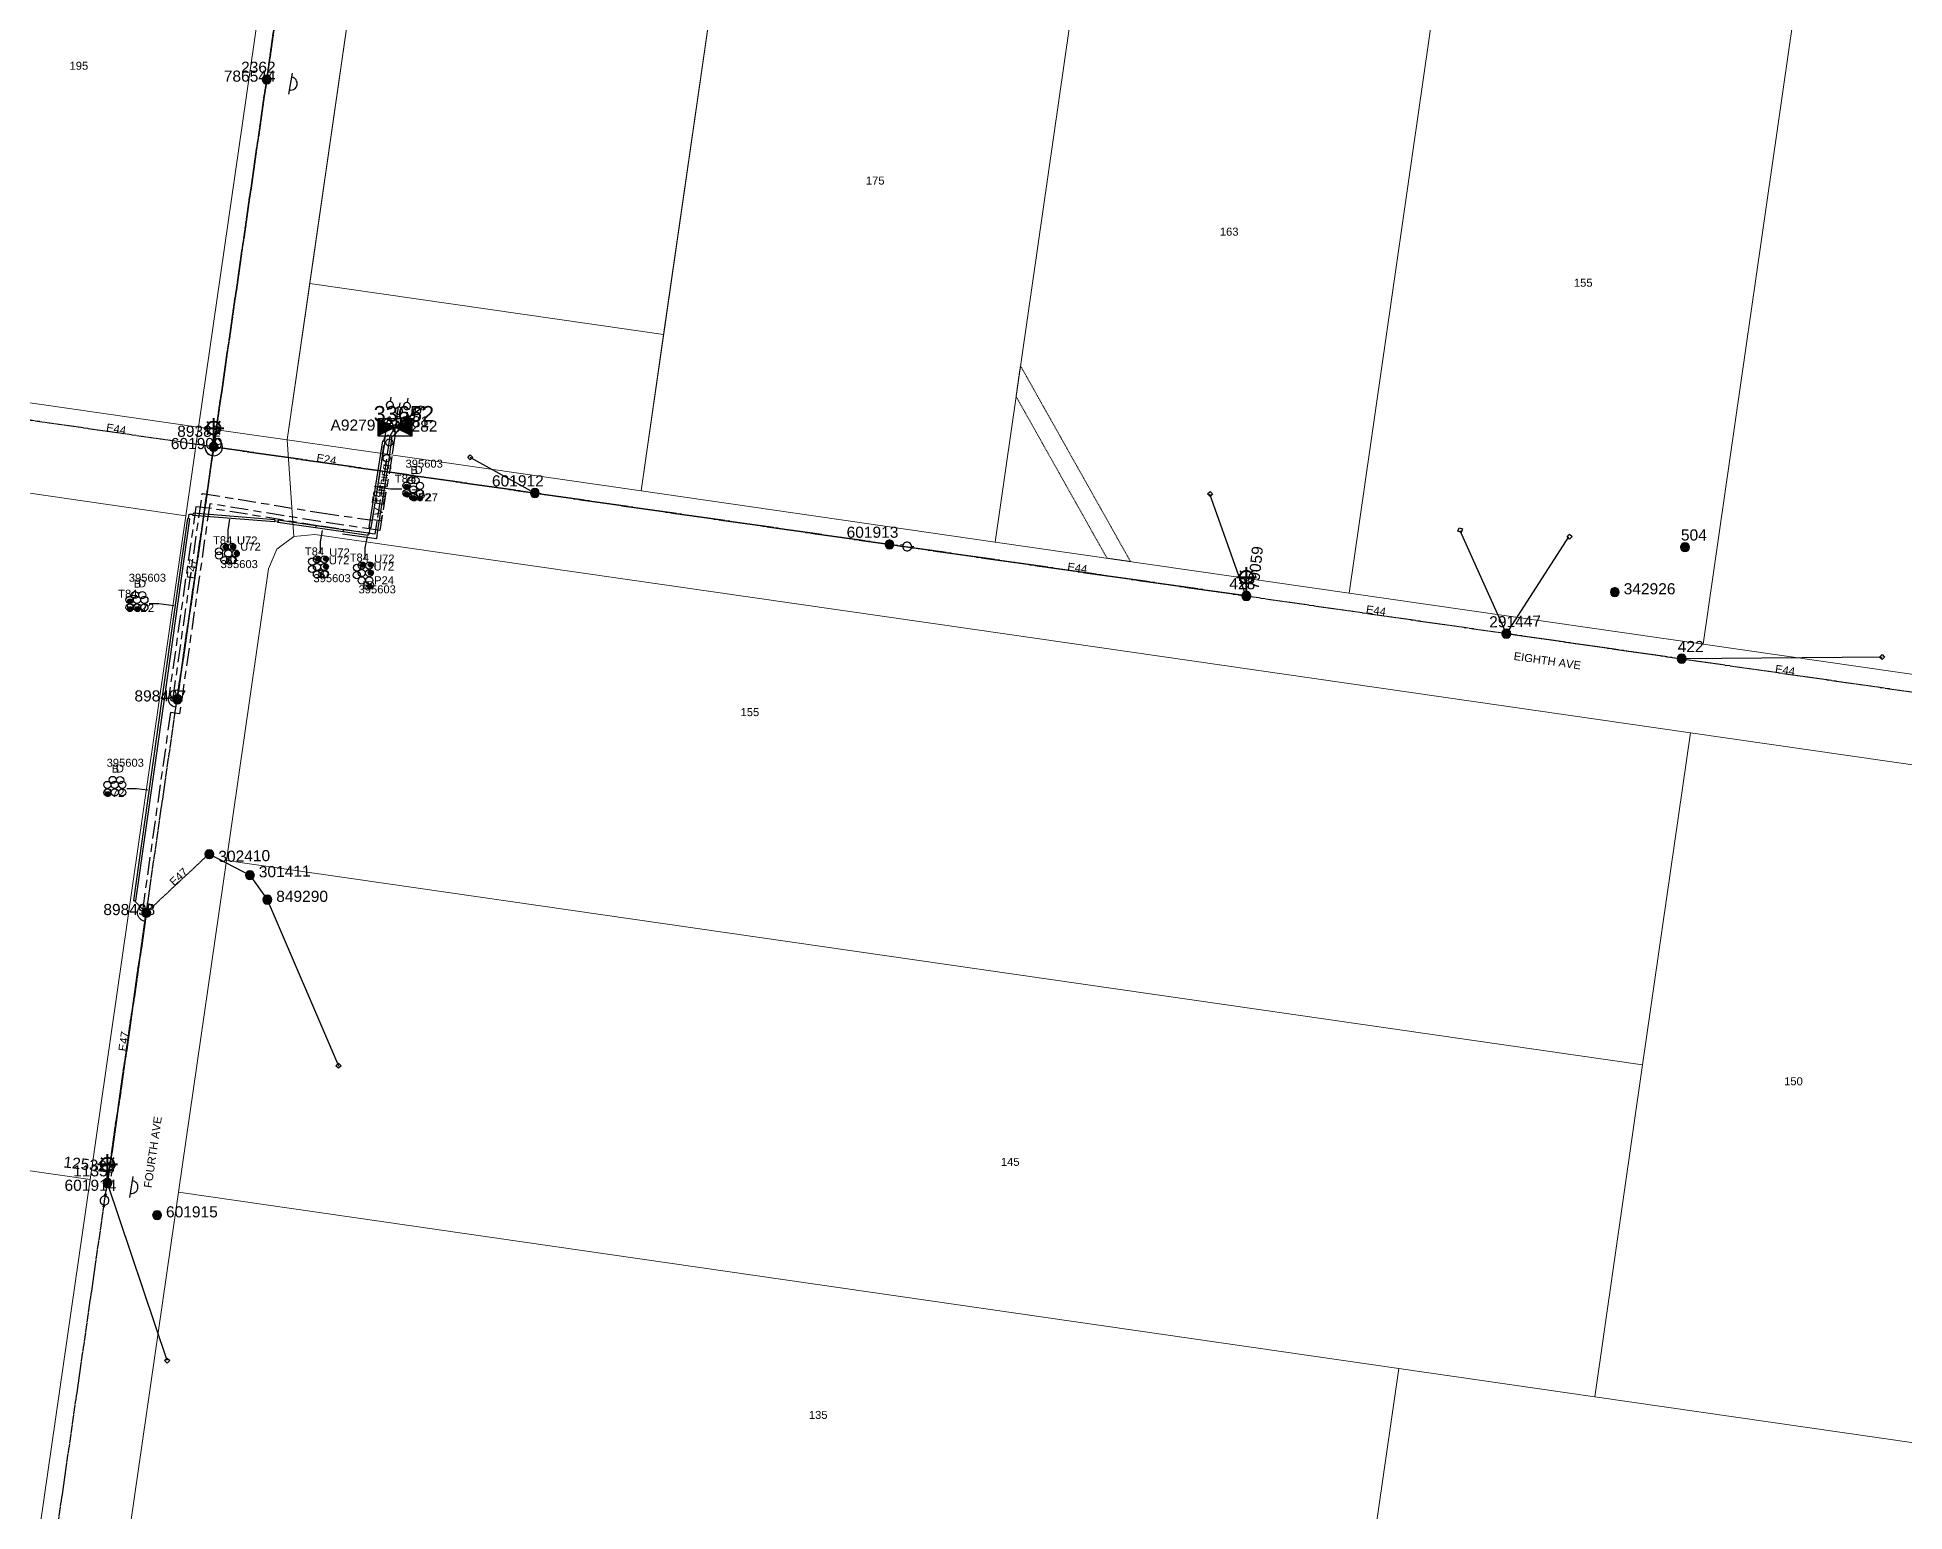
# Model space of a CAD drawing. Header units: metres. Extents: x 368 to 298975, y 411 to 6243625.
# Drawn here: x 297055.1 to 297475.1, y 6242317.9 to 6242649.4 of the extents above; entities that cross this region are included whole.
import ezdxf
from ezdxf.enums import TextEntityAlignment as Align

# ---------------------------------------------------------------- set-up
doc = ezdxf.new("R2010")
doc.units = ezdxf.units.M
for name, pattern in [('Cable Exist OH', [1, 1, 0]), ('Cable Exist UG', [8.2, 4, -1.2, 1.8, -1.2]), ('HIDDEN', [0.375, 0.25, -0.125]), ('HIDDEN2', [0.1875, 0.125, -0.0625])]:
    doc.linetypes.add(name, pattern=pattern)
doc.layers.get('0').update_dxf_attribs({"color": 6})
for name, color, linetype, lineweight in [('Cadastre Land Parcels_SP_EXT', 250, 'Continuous', 5), ('Cadastre Other Property_SP_EXT', 9, 'HIDDEN', 5), ('Cadastre Roads_SP_EXT', 250, 'Continuous', 5)]:
    doc.layers.add(name, color=color, linetype=linetype, lineweight=lineweight)
for name, color, linetype in [('Duct_SP_EXT', 7, 'Continuous'), ('Equip_HV_EXT', 7, 'Continuous'), ('Equip_LV_EXT', 7, 'Continuous'), ('Equip_SP_HV_EXT', 7, 'Continuous'), ('Equip_SP_LV_EXT', 7, 'Continuous'), ('Equip_SP_SL_EXT', 7, 'Continuous'), ('Mains_HV_EXT', 7, 'Continuous'), ('Mains_LV_EXT', 7, 'Continuous'), ('Mains_SL_EXT', 7, 'Continuous'), ('Services_SP_EXT', 7, 'Continuous'), ('Sub_SP_EXT', 7, 'Continuous'), ('SupportsOH_SP_TR_HV_LV_SL_EXT', 7, 'Continuous'), ('Trench_SP_EXT', 7, 'Continuous')]:
    doc.layers.add(name, color=color, linetype=linetype)
doc.styles.add('iecARIAL', font='arial.ttf', dxfattribs={"height": 2})
doc.styles.add('POLE_LABEL', font='arial.ttf')
doc.styles.get("Standard").update_dxf_attribs({"font": 'arial.ttf'})
doc.styles.add('SWITCH_LABEL', font='arial.ttf', dxfattribs={"height": 2.5})
doc.linetypes.add('Cable E UG', pattern='A,6,-0.5,["E",Standard,S=1.7,R=0,X=0.5,Y=-1],-2.9', length=9.4)

# ---------------------------------------------------------------- blocks, each defined once
blk = doc.blocks.new('SUB_PADMOUNT_EXT')
for points in [[(0, 0), (-3.84, 1.92), (-3.84, -1.92)], [(0, 0), (3.84, 1.92), (3.84, -1.92)]]:
    blk.add_hatch(color=256).paths.add_polyline_path(points)
for p, q in [((3.84, 1.92), (-3.84, -1.92)), ((-3.84, 1.92), (3.84, -1.92))]:
    blk.add_line(p, q)
blk.add_lwpolyline([(-3.84, -1.92), (3.84, -1.92), (3.84, 1.92), (-3.84, 1.92)], close=True)
for tag, height, flags, p in [('STREET_CODE', 0.2, 9, (1.5, 0)), ('ASSET_NUM', 3.5, 8, (2, 2)), ('CONSTRUCTED_VOLTAGE', 0.2, 9, (1.5, -0.2)), ('OPERATING_VOLTAGE', 0.2, 9, (1.5, -0.6)), ('ORIENTATION', 0.2, 9, (1.5, -0.8)), ('OWNED_BY', 0.2, 9, (1.5, -1)), ('OPERATED_BY', 0.2, 9, (1.5, -1.2)), ('SECONDARY_VOLTAGE', 0.2, 9, (1.5, -1.6)), ('STATE', 0.2, 9, (1.5, -1.8)), ('SUBSTATION_TYPE', 0.2, 9, (1.5, -2.2)), ('STREETNAME', 0.2, 9, (1.5, -3)), ('SUBURB', 0.2, 9, (1.5, -3.2)), ('Z', 0.2, 1, (1.5, -3.6)), ('NO_PHASES', 0.2, 9, (1.5, -0.4)), ('MAINTAINED_BY', 0.2, 9, (1.5, -1.4)), ('PARENT', 0.2, 9, (1.5, -2)), ('USAGE', 0.2, 9, (1.5, -2.4)), ('LEGEND', 0.2, 9, (1.5, -2.6)), ('LOCATION', 0.2, 9, (1.5, -2.8)), ('NOTES', 0.2, 9, (1.5, -3.4))]:
    blk.add_attdef(tag, text='', height=height, dxfattribs=dict(flags=flags)).set_placement(p, align=Align.MIDDLE_LEFT)
blk = doc.blocks.new('DUCT_EXT')
blk.add_circle((0, 0.8), 0.8)
at = {"flags": 1}
blk.add_attdef('Z', (0, 0), '', height=0.2, dxfattribs=at)
at = {"flags": 9}
for tag, p in [('DUCT_CODE', (0, 0)), ('XSECT_TYPE', (0, -0.2)), ('STATE', (0, -0.6)), ('FB_REFERENCE', (0, -0.4)), ('NOTES', (0, -0.8))]:
    blk.add_attdef(tag, text='', height=0.2, dxfattribs=at).set_placement(p, align=Align.MIDDLE_LEFT)
blk = doc.blocks.new('LV_OH_LINKS_OPEN_EXT')
for p, q in [((-0.17, 4.97), (-0.17, 5.46)), ((0.17, 4.97), (0.17, 5.46)), ((-0.17, 3), (-0.17, 2.5)), ((0.17, 3), (0.17, 2.5))]:
    blk.add_line(p, q)
blk.add_lwpolyline([(0, 2.99, 1), (0, 4.98, 1)], format="xyb", close=True)
at = {"flags": 9}
for tag, p in [('ACTUAL_STATUS', (0, 0)), ('CONSTRUCTED_VOLTAGE', (0, -0.2)), ('OPERATING_VOLTAGE', (0, -0.6)), ('ORIENTATION', (0, -0.8)), ('OWNED_BY', (0, -1)), ('STATE', (0, -1.2)), ('SWITCH_TYPE', (0, -1.4)), ('NO_PHASES', (0, -0.4)), ('USAGE', (0, -1.6)), ('LEGEND', (0, -1.8)), ('NOTES', (0, -2))]:
    blk.add_attdef(tag, text='', height=0.2, dxfattribs=at).set_placement(p, align=Align.MIDDLE_LEFT)
at = {"flags": 1}
blk.add_attdef('Z', (0, 0), '', height=0.2, dxfattribs=at)
blk = doc.blocks.new('SL_LANTERN_EXT')
at = {"lineweight": 40}
for p, q in [((-2.25, 4.22), (2.25, 4.22)), ((-1.46, 5.68), (-1.06, 5.28)), ((0, 1.97), (0, 6.47)), ((1.46, 5.68), (1.06, 5.28)), ((-1.46, 2.76), (-1.06, 3.16)), ((0, 0), (0, 2.72)), ((1.46, 2.76), (1.06, 3.16))]:
    blk.add_line(p, q, dxfattribs=at)
blk.add_circle((0, 4.22), 1.5, dxfattribs=at)
at = {"style": 'iecARIAL', "flags": 8}
blk.add_attdef('ASSET_NUM', (1.5, 1.5), '', height=2.5, dxfattribs=at)
for tag, p, height, flags in [('OPERATING_VOLTAGE', (0.98, -1.65), 0.2, 9), ('ORIENTATION', (0.98, -1.85), 0.2, 9), ('OWNED_BY', (0.98, -2.05), 0.2, 9), ('STATE', (0.98, -2.25), 0.2, 9), ('CONSTRUCTED_VOLTAGE', (0.98, -0.65), 0.2, 9), ('CONTROL_TYPE', (0.98, -0.85), 0.2, 9), ('LANTERN_PURPOSE', (0.98, -1.05), 0.2, 9), ('LANTERN_TYPE', (0.98, -1.25), 0.2, 9), ('NO_PHASES', (0.98, -1.45), 0.2, 9), ('USAGE', (0.98, -2.45), 0.2, 9), ('CEXIST', (0.98, -2.65), 0.2, 9), ('CNEW', (0.98, -2.85), 0.2, 9), ('CNUMBER', (0.98, -3.05), 0.2, 9), ('CREMOVE', (0.98, -3.25), 0.2, 9), ('CREPLACE', (0.98, -3.45), 0.2, 9), ('LKINGHEIGHT', (0.98, -3.65), 0.2, 9), ('LBRACKET', (0.98, -3.85), 0.2, 9), ('LBRACKETVOCAB', (0.98, -4.05), 0.2, 9), ('LCATEGORY', (0.98, -4.25), 0.2, 9), ('LNUMBER', (2.18, -3.25), 2.5, 8), ('LCHARGE1', (0.98, -4.45), 0.2, 9), ('LCHARGE1PERCENT', (0.98, -4.65), 0.2, 9), ('LCHARGE2', (0.98, -4.85), 0.2, 9), ('LCHARGE2PERCENT', (0.98, -5.05), 0.2, 9), ('LCHARGE3', (0.98, -5.25), 0.2, 9), ('LCHARGE3PERCENT', (0.98, -5.45), 0.2, 9), ('LEXIST', (0.98, -5.65), 0.2, 9), ('LLAMP', (0.98, -5.85), 0.2, 9), ('LLAMPVOCAB', (0.98, -6.05), 0.2, 9), ('LMAST', (0.98, -6.25), 0.2, 9), ('LMASTVOCAB', (0.98, -6.45), 0.2, 9), ('LNEW', (0.98, -6.65), 0.2, 9), ('LANTNUMBER', (0.98, -6.85), 0.2, 9), ('LOUTREACH', (0.98, -7.25), 0.2, 9), ('LOUTREACHVOCAB', (0.98, -7.45), 0.2, 9), ('LRATECODE', (0.98, -7.65), 0.2, 9), ('LREMOVE', (0.98, -7.85), 0.2, 9), ('LREPLACE', (0.98, -8.05), 0.2, 9), ('LTYPE', (0.98, -8.25), 0.2, 9), ('LTYPEVOCAB', (0.98, -8.45), 0.2, 9), ('STREETNAME', (0.98, -9.25), 0.2, 9), ('SUBURB', (0.98, -9.45), 0.2, 1), ('LEGEND', (0.98, -8.65), 0.2, 9), ('LOCATION', (0.98, -8.85), 0.2, 9), ('NOTES', (0.98, -9.05), 0.2, 9)]:
    blk.add_attdef(tag, p, '', height=height, dxfattribs=dict(flags=flags))
blk = doc.blocks.new('CCP_EXT')
blk.add_wipeout([(0, 0.57), (0.57, 0), (0, -0.57), (-0.57, 0)])
blk.add_lwpolyline([(-0.57, 0), (0, 0.57), (0.57, 0), (0, -0.57), (-0.57, 0)])
at = {"flags": 1}
blk.add_attdef('Z', (0, 0), '', height=0.2, dxfattribs=at)
at = {"flags": 9}
for tag, p in [('CCP_TYPE', (0, 0)), ('CONSTRUCTED_VOLTAGE', (0, -0.2)), ('OPERATING_VOLTAGE', (0, -0.6)), ('ORIENTATION', (0, -0.8)), ('OWNED_BY', (0, -1)), ('STATE', (0, -1.8)), ('NO_PHASES', (0, -0.4)), ('USAGE', (0, -1.2)), ('LEGEND', (0, -1.4)), ('LIFE_SUPPORT', (0, -1.6)), ('NOTES', (0, -2))]:
    blk.add_attdef(tag, text='', height=0.2, dxfattribs=at).set_placement(p, align=Align.MIDDLE_LEFT)
blk = doc.blocks.new('POLE_EXT')
blk.add_hatch(color=256).paths.add_polyline_path([(-1, 0, 1), (1, 0, 1)])
blk.add_lwpolyline([(-1, 0, 1), (1, 0, 1)], format="xyb", close=True)
for tag, height, flags, p in [('pNumber', 2.5, 8, (-17.84, 2.07)), ('OWNED_BY', 0.2, 9, (1.35, -0.4)), ('SPECIAL_USE', 0.2, 9, (1.35, -0.8)), ('STATE', 0.2, 9, (1.35, -1)), ('cLV', 0.2, 9, (1.35, -1.4)), ('hDepth', 0.2, 9, (1.35, -1.6)), ('hDia', 0.2, 9, (1.35, -1.8)), ('cHV', 0.2, 9, (1.35, -2)), ('cLinedev', 0.2, 9, (1.35, -3.4)), ('pExisting', 0.2, 9, (1.35, -3.8)), ('PARENT', 0.2, 9, (1.35, -0.6)), ('USAGE', 0.2, 9, (1.35, -1.2)), ('LBRACKET', 0.2, 9, (1.35, -2.2)), ('LExisting', 0.2, 9, (1.35, -2.4)), ('LANTNUMBER', 0.2, 9, (1.35, -2.6)), ('LOther', 0.2, 9, (1.35, -2.8)), ('LRemove', 0.2, 9, (1.35, -3)), ('LEGEND', 0.2, 9, (1.35, -3.2)), ('LOCATION', 0.2, 9, (1.35, -3.6)), ('PFNUMBER', 0.2, 9, (1.35, -4)), ('NEWPFNUMBER', 0.2, 9, (1.35, -4.2)), ('pFooting', 0.2, 9, (1.35, -4.4)), ('pNew', 0.2, 9, (1.35, -4.6)), ('pRelocate', 0.2, 9, (1.35, -5)), ('pRemove', 0.2, 9, (1.35, -5.2)), ('pReplace', 0.2, 9, (1.35, -5.4)), ('pStay', 0.2, 9, (1.35, -5.6)), ('pType', 0.2, 9, (1.35, -5.8)), ('cspan', 0.2, 9, (1.35, -6)), ('STREETNAME', 0.2, 9, (1.35, -6.2)), ('SUBURB', 0.2, 9, (1.35, -6.4)), ('OPERATED_BY', 0.2, 9, (1.36, -7.01)), ('NOTES', 0.2, 9, (1.35, -6.6)), ('MAINTAINED_BY', 0.2, 9, (1.36, -6.81))]:
    blk.add_attdef(tag, text='', height=height, dxfattribs=dict(flags=flags)).set_placement(p, align=Align.MIDDLE_LEFT)
at = {"style": 'POLE_LABEL'}
for tag, height, flags, p in [('STRUCTURE_PLANT_NUMBER', 0.2, 9, (1.35, 0.03)), ('ASSET_NUM', 2.5, 8, (2, 2)), ('STREET_CODE', 0.2, 9, (1.35, -0.2))]:
    blk.add_attdef(tag, text='', height=height, dxfattribs=dict(at, flags=flags)).set_placement(p, align=Align.MIDDLE_LEFT)
at = {"flags": 1}
blk.add_attdef('Z', (1.35, -7.33), '', height=0.2, dxfattribs=at)
blk = doc.blocks.new('LV_UG_DFUSE_OPEN_EXT')
for points in [[(1, 0), (0, 0)], [(6.2, 0.01), (7.2, 0.01)]]:
    blk.add_lwpolyline(points)
for centre in [(1.8, 0), (5.4, 0.01)]:
    blk.add_circle(centre, 0.8)
at = {"flags": 9}
for tag, p in [('ACTUAL_STATUS', (0, 0)), ('CONSTRUCTED_VOLTAGE', (0, -0.2)), ('OPERATING_VOLTAGE', (0, -0.6)), ('ORIENTATION', (0, -0.8)), ('STATE', (0, -1)), ('SWITCH_TYPE', (0, -1.2)), ('NO_PHASES', (0, -0.4)), ('USAGE', (0, -1.4)), ('NOTES', (0, -1.6))]:
    blk.add_attdef(tag, text='', height=0.2, dxfattribs=at).set_placement(p, align=Align.MIDDLE_LEFT)
at = {"flags": 1}
blk.add_attdef('Z', (0, 0), '', height=0.2, dxfattribs=at)
blk = doc.blocks.new('LV_UG_DFUSE_CLOSED_EXT')
for points in [[(1, 0), (0, 0)], [(5.04, 0.73), (2.16, -0.72)], [(5.05, -0.71), (2.16, 0.72)], [(6.2, 0.01), (7.2, 0.01)]]:
    blk.add_lwpolyline(points)
for centre in [(1.8, 0), (5.4, 0.01)]:
    blk.add_circle(centre, 0.8)
at = {"flags": 9}
for tag, p in [('ACTUAL_STATUS', (0, 0)), ('CONSTRUCTED_VOLTAGE', (0, -0.2)), ('OPERATING_VOLTAGE', (0, -0.6)), ('ORIENTATION', (0, -0.8)), ('STATE', (0, -1)), ('SWITCH_TYPE', (0, -1.2)), ('NO_PHASES', (0, -0.4)), ('USAGE', (0, -1.4)), ('NOTES', (0, -1.6))]:
    blk.add_attdef(tag, text='', height=0.2, dxfattribs=at).set_placement(p, align=Align.MIDDLE_LEFT)
at = {"flags": 1}
blk.add_attdef('Z', (0, 0), '', height=0.2, dxfattribs=at)
blk = doc.blocks.new('HV_USL_CLOSED_EXT')
blk.add_line((2.4, 5.5), (-2.4, 5.5))
blk.add_lwpolyline([(1.44, 5.5, 0.414214), (0, 6.94, 0.414214), (-1.44, 5.5)], format="xyb")
for tag, height, flags, p in [('STREET_CODE', 0.2, 9, (1.5, 0)), ('ASSET_NUM', 2.5, 8, (2, 2)), ('ACTUAL_STATUS', 0.2, 9, (1.5, -0.2)), ('CONSTRUCTED_VOLTAGE', 0.2, 9, (1.5, -0.4)), ('OPERATING_VOLTAGE', 0.2, 9, (1.5, -0.8)), ('ORIENTATION', 0.2, 9, (1.5, -1)), ('OWNED_BY', 0.2, 9, (1.5, -1.2)), ('OPERATED_BY', 0.2, 9, (1.5, -1.4)), ('STATE', 0.2, 9, (1.5, -1.8)), ('SWITCH_TYPE', 0.2, 9, (1.5, -2)), ('STREETNAME', 0.2, 9, (1.5, -2.8)), ('SUBURB', 0.2, 9, (1.5, -3)), ('Z', 0.2, 1, (1.5, -3.6)), ('NO_PHASES', 0.2, 9, (1.5, -0.6)), ('MAINTAINED_BY', 0.2, 9, (1.5, -1.6)), ('USAGE', 0.2, 9, (1.5, -2.2)), ('LEGEND', 0.2, 9, (1.5, -2.4)), ('LOCATION', 0.2, 9, (1.5, -2.6)), ('NOTES', 0.2, 9, (1.5, -3.2)), ('LABEL_ALIGNMENT', 0.2, 9, (1.5, -3.4))]:
    blk.add_attdef(tag, text='', height=height, dxfattribs=dict(flags=flags)).set_placement(p, align=Align.MIDDLE_LEFT)
blk = doc.blocks.new('SWG_HOLEC_SU_EXT')
blk.add_line((1.8, -2), (5.8, -2))
for points in [[(1, 0), (0, 0)], [(6.6, 0), (7.6, 0)]]:
    blk.add_lwpolyline(points)
for points in [[(1.8, -0.8, 1), (1.8, 0.8, 1)], [(5.8, -0.8, 1), (5.8, 0.8, 1)]]:
    blk.add_lwpolyline(points, format="xyb", close=True)
at = {"style": 'SWITCH_LABEL', "flags": 8}
blk.add_attdef('ASSET_NUM', text='', height=2.5, rotation=179.9544, dxfattribs=at).set_placement((-2.4, 0), align=Align.MIDDLE_LEFT)
at = {"flags": 1}
blk.add_attdef('Z', (0, 0), '', height=0.2, dxfattribs=at)
at = {"flags": 9}
for tag, p in [('ACTUAL_STATUS', (0, -0.4)), ('CONSTRUCTED_VOLTAGE', (0, -0.6)), ('OPERATING_VOLTAGE', (0, -1)), ('ORIENTATION', (0, -1.2)), ('OWNED_BY', (0, -1.4)), ('STATE', (0, -1.8)), ('SWITCH_TYPE', (0, -2)), ('STREETNAME', (0, -2.6)), ('SUBURB', (0, -2.8)), ('NO_PHASES', (0, -0.8)), ('PARENT', (0, -1.6)), ('USAGE', (0, -2.2)), ('LOCATION', (0, -2.4)), ('NOTES', (0, -3))]:
    blk.add_attdef(tag, text='', height=0.2, dxfattribs=at).set_placement(p, align=Align.MIDDLE_LEFT)
at = {"style": 'SWITCH_LABEL', "flags": 9}
blk.add_attdef('STREET_CODE', text='', height=0.2, dxfattribs=at).set_placement((0, -0.2), align=Align.MIDDLE_LEFT)
blk = doc.blocks.new('CABLE_LARGE_EXT')
h = blk.add_hatch(color=256)
edge = h.paths.add_edge_path()
edge.add_arc((0, 0.55), 0.55, 0, 360)
blk.add_circle((0, 0.55), 0.55)
at = {"flags": 1}
blk.add_attdef('Z', (0, 0), '', height=0.2, dxfattribs=at)
at = {"flags": 9}
for tag, p in [('COND_CODE', (0, 0)), ('STATE', (0, -0.4)), ('XSECT_SIZE', (0, -0.6)), ('FB_REFERENCE', (0, -0.2)), ('NOTES', (0, -0.8))]:
    blk.add_attdef(tag, text='', height=0.2, dxfattribs=at).set_placement(p, align=Align.MIDDLE_LEFT)

msp = doc.modelspace()

# ---------------------------------------------------------------- linework, layer by layer
at = {"layer": 'Cadastre Land Parcels_SP_EXT', "linetype": 'Continuous'}
for points in [[(297112.93, 6242710.99), (297033.34, 6242722.47), (297011.81, 6242573.24), (297091.4, 6242561.76), (297112.93, 6242710.99)], [(297212.45, 6242696.67), (297132.85, 6242708.12), (297116.4, 6242594.03), (297195.99, 6242582.55), (297212.45, 6242696.67)], [(297292.06, 6242685.2), (297212.45, 6242696.67), (297190.92, 6242547.39), (297270.54, 6242535.9), (297292.06, 6242685.2)], [(297371.68, 6242673.72), (297292.06, 6242685.2), (297270.54, 6242535.9), (297350.16, 6242524.41), (297371.68, 6242673.72)], [(297451.32, 6242662.25), (297371.68, 6242673.72), (297350.16, 6242524.41), (297429.8, 6242512.93), (297451.32, 6242662.25)], [(297530.96, 6242650.77), (297451.32, 6242662.25), (297429.8, 6242512.93), (297509.43, 6242501.44), (297530.96, 6242650.77)], [(297195.99, 6242582.55), (297116.4, 6242594.03), (297111.33, 6242558.87), (297190.92, 6242547.39), (297195.99, 6242582.55)], [(297088.52, 6242541.81), (297008.94, 6242553.31), (296987.38, 6242404.06), (297066.99, 6242392.59), (297088.52, 6242541.81)], [(297426.93, 6242493.01), (297265.5, 6242516.29), (297117.5, 6242537.64), (297112.8, 6242537.12), (297109.01, 6242534.29), (297107.12, 6242529.9), (297097.66, 6242464.33), (297266.99, 6242439.89), (297416.18, 6242418.36), (297426.93, 6242493.01)], [(297506.57, 6242481.51), (297426.93, 6242493.01), (297416.18, 6242418.36), (297405.42, 6242343.69), (297485.03, 6242332.19), (297506.57, 6242481.51)], [(297416.18, 6242418.36), (297266.99, 6242439.89), (297097.66, 6242464.33), (297086.86, 6242389.68), (297268.48, 6242363.46), (297361.35, 6242350.05), (297405.42, 6242343.69), (297416.18, 6242418.36)], [(297066.99, 6242392.59), (296987.38, 6242404.06), (296965.76, 6242254.81), (297045.37, 6242243.32), (297066.99, 6242392.59)], [(297361.35, 6242350.05), (297268.48, 6242363.46), (297086.86, 6242389.68), (297076.08, 6242315.05), (297350.57, 6242275.4), (297361.35, 6242350.05)], [(297644.34, 6242309.18), (297564.68, 6242320.69), (297485.03, 6242332.19), (297405.42, 6242343.69), (297361.35, 6242350.05), (297350.57, 6242275.4), (297634.48, 6242241.3), (297644.34, 6242309.18)]]:
    msp.add_lwpolyline(points, close=True, dxfattribs=at)
at = {"layer": 'Cadastre Other Property_SP_EXT', "linetype": 'HIDDEN2'}
msp.add_lwpolyline([(297275.26, 6242568.67), (297295.72, 6242532.28), (297301.02, 6242531.51), (297276.25, 6242575.57), (297275.26, 6242568.67)], close=True, dxfattribs=at)
at = {"layer": 'Cadastre Roads_SP_EXT', "linetype": 'Continuous'}
msp.add_lwpolyline([(296567.56, 6242637.47), (296494.55, 6242648.03), (296493.68, 6242641.88), (296491.72, 6242628.15), (296611.05, 6242610.87), (296690.64, 6242599.35), (296770.21, 6242587.83), (296849.76, 6242576.32), (296929.34, 6242564.81), (297008.94, 6242553.31), (297088.52, 6242541.81), (297089.95, 6242551.72), (297091.4, 6242561.76), (297011.81, 6242573.24), (296932.22, 6242584.74), (296852.64, 6242596.24), (296773.04, 6242607.74), (296640.45, 6242626.92), (296567.56, 6242637.47)], close=True, dxfattribs=at)
at = {"layer": 'Duct_SP_EXT'}
for p, q in [((297132.78, 6242558.64), (297129.7, 6242539.16)), ((297133.25, 6242558.56), (297130.17, 6242539.09)), ((297132.78, 6242558.64), (297133.01, 6242558.6)), ((297133.25, 6242558.56), (297133.01, 6242558.6)), ((297088.88, 6242541.22), (297083.15, 6242500.64)), ((297089.35, 6242541.16), (297083.63, 6242500.57)), ((297088.88, 6242541.22), (297089.12, 6242541.19)), ((297089.35, 6242541.16), (297089.12, 6242541.19)), ((297090.13, 6242541.91), (297090.15, 6242542.15)), ((297108.5, 6242540.42), (297090.13, 6242541.91)), ((297090.17, 6242542.38), (297090.15, 6242542.15)), ((297108.53, 6242540.9), (297090.17, 6242542.38)), ((297108.5, 6242540.42), (297108.52, 6242540.66)), ((297108.53, 6242540.9), (297108.52, 6242540.66)), ((297109.23, 6242540.32), (297109.27, 6242540.56)), ((297117.71, 6242539.09), (297109.23, 6242540.32)), ((297109.3, 6242540.8), (297109.27, 6242540.56)), ((297117.77, 6242539.57), (297109.3, 6242540.8)), ((297117.71, 6242539.09), (297117.74, 6242539.33)), ((297123.88, 6242538.2), (297117.71, 6242539.09)), ((297117.77, 6242539.57), (297117.74, 6242539.33)), ((297123.95, 6242538.67), (297117.77, 6242539.57)), ((297123.88, 6242538.2), (297123.92, 6242538.44)), ((297123.88, 6242538.2), (297123.92, 6242538.44)), ((297129.52, 6242537.41), (297123.88, 6242538.2)), ((297123.95, 6242538.67), (297123.92, 6242538.44)), ((297123.95, 6242538.67), (297123.92, 6242538.44)), ((297129.59, 6242537.89), (297123.95, 6242538.67)), ((297129.52, 6242537.41), (297129.55, 6242537.65)), ((297129.59, 6242537.89), (297129.55, 6242537.65)), ((297129.7, 6242539.16), (297129.94, 6242539.12)), ((297130.17, 6242539.09), (297129.94, 6242539.12)), ((297083.15, 6242500.64), (297076.76, 6242455.28)), ((297083.63, 6242500.57), (297077.23, 6242455.21)), ((297083.15, 6242500.64), (297083.39, 6242500.61)), ((297083.15, 6242500.64), (297083.39, 6242500.61)), ((297083.63, 6242500.57), (297083.39, 6242500.61)), ((297083.63, 6242500.57), (297083.39, 6242500.61)), ((297076.76, 6242455.28), (297076.99, 6242455.24)), ((297077.23, 6242455.21), (297076.99, 6242455.24))]:
    msp.add_line(p, q, dxfattribs=at)
for points in [[(297137.12, 6242547.79), (297134.59, 6242547.79), (297131.96, 6242548.16)], [(297098.04, 6242535.83), (297098.04, 6242538.6), (297098.43, 6242541.02)], [(297118.82, 6242533.51), (297118.82, 6242535.99), (297119.29, 6242538.53)], [(297128.89, 6242532.13), (297128.89, 6242534.61), (297129.35, 6242537.15)], [(297080.24, 6242522.1), (297082.42, 6242522.1), (297085.8, 6242521.64)], [(297075.25, 6242480.5), (297077.44, 6242480.5), (297080.01, 6242480.15)]]:
    msp.add_lwpolyline(points, dxfattribs=at)
at = {"layer": 'Mains_HV_EXT', "linetype": 'Cable Exist OH'}
for points in [[(297142.33, 6242876.19), (297129.33, 6242796.99), (297106.71, 6242639.93)], [(297106.71, 6242639.93), (297094.79, 6242557.32)], [(297094.79, 6242557.32), (296852.07, 6242592.37)], [(297094.79, 6242557.32), (297086.57, 6242500.36)], [(297079.69, 6242452.73), (297070.89, 6242391.76)]]:
    msp.add_lwpolyline(points, dxfattribs=at)
at = {"layer": 'Mains_HV_EXT', "linetype": 'Cable Exist UG'}
for points in [[(297135.56, 6242561.7), (297135.56, 6242559.7), (297134.87, 6242555.18), (297132.6, 6242541.38), (297132.6, 6242541.38), (297132.18, 6242538.53), (297118.71, 6242540.5), (297093.92, 6242544.53), (297087.13, 6242497.3), (297085.07, 6242497.54), (297079.15, 6242455.86), (297078.86, 6242453.4), (297079.66, 6242452.53)], [(297086.63, 6242500.62), (297085.66, 6242500.8), (297085.66, 6242500.8), (297092.23, 6242546.83), (297119.01, 6242542.48), (297119.01, 6242542.48), (297130.49, 6242540.8), (297132.51, 6242553.66), (297133.56, 6242560.96), (297135.56, 6242561.7)]]:
    msp.add_lwpolyline(points, dxfattribs=at)
at = {"layer": 'Mains_HV_EXT', "linetype": 'Continuous'}
for points in [[(297092.81, 6242557.59, 0.415825), (297094.46, 6242555.35)], [(297086.89, 6242502.57, 0.095721), (297085.89, 6242502.42)], [(297079.38, 6242450.57, -0.763944), (297078.94, 6242454.44)]]:
    msp.add_lwpolyline(points, format="xyb", dxfattribs=at)
at = {"layer": 'Mains_HV_EXT', "linetype": 'Cable E UG'}
for points in [[(297134.82, 6242559.78), (297134.21, 6242554.47), (297134.21, 6242554.47), (297132.05, 6242541.39), (297131.64, 6242538.55), (297131.38, 6242536.6), (297131.38, 6242536.6), (297130.87, 6242536.67)], [(297130.87, 6242536.67), (297123.79, 6242537.69)]]:
    msp.add_lwpolyline(points, dxfattribs=at)
at = {"layer": 'Mains_LV_EXT', "linetype": 'Cable Exist OH'}
for points in [[(297094.79, 6242557.32), (297106.71, 6242639.93), (297118.53, 6242721.93)], [(297094.79, 6242557.32), (297044.09, 6242564.64)], [(297086.58, 6242500.68), (297094.79, 6242557.32)], [(297167.03, 6242546.92), (297246.8, 6242535.37)], [(297246.8, 6242535.37), (297327.07, 6242523.79)], [(297326.98, 6242523.81), (297327.07, 6242523.79), (297385.43, 6242515.38)], [(297385.43, 6242515.38), (297425, 6242509.67)], [(297079.63, 6242452.59), (297086.58, 6242500.68)], [(297079.63, 6242452.59), (297093.72, 6242465.8)], [(297070.85, 6242391.77), (297079.66, 6242452.86)], [(297058.48, 6242306.02), (297070.85, 6242391.77)]]:
    msp.add_lwpolyline(points, dxfattribs=at)
at = {"layer": 'Mains_LV_EXT', "linetype": 'Cable Exist UG'}
msp.add_lwpolyline([(297135.56, 6242561.7), (297134.39, 6242559.7), (297134.39, 6242559.7), (297133.5, 6242553.51), (297131.48, 6242540.64), (297131.01, 6242537.69), (297131.01, 6242537.69), (297118.55, 6242539.51), (297093.76, 6242543.54), (297090.8, 6242543.86), (297090.8, 6242543.86), (297084.69, 6242501.07), (297086.61, 6242500.66)], dxfattribs=at)
at = {"layer": 'Mains_LV_EXT', "linetype": 'Continuous'}
for points in [[(297092.81, 6242557.61, 2.415976), (297095.07, 6242559.3)], [(297086.3, 6242498.75, -0.456028), (297084.65, 6242501.08)], [(297081.03, 6242453.9, 0.248383), (297079.91, 6242454.48)]]:
    msp.add_lwpolyline(points, format="xyb", dxfattribs=at)
at = {"layer": 'Trench_SP_EXT', "linetype": 'Cable Exist UG'}
for points in [[(297135.28, 6242559.79), (297137.37, 6242562.32)], [(297134.1, 6242559.94), (297133.49, 6242559.74), (297133.11, 6242559.27), (297133.01, 6242558.6)], [(297089.12, 6242541.19), (297089.25, 6242542.21), (297089.91, 6242542.17)], [(297108.65, 6242540.69), (297109.23, 6242540.6)], [(297129.88, 6242538.98), (297129.65, 6242537.64)], [(297086.61, 6242500.56), (297083.41, 6242500.72)], [(297079.62, 6242452.52), (297076.99, 6242455.24)]]:
    msp.add_lwpolyline(points, dxfattribs=at)

# ---------------------------------------------------------------- block references
at = {"layer": 'Duct_SP_EXT'}
for name, p in [('DUCT_EXT', (297138.16, 6242547.8)), ('CABLE_LARGE_EXT', (297138.14, 6242547.82)), ('DUCT_EXT', (297139.23, 6242548.99)), ('DUCT_EXT', (297139.66, 6242546.94)), ('DUCT_EXT', (297140.17, 6242549.01)), ('DUCT_EXT', (297141.19, 6242547.75)), ('DUCT_EXT', (297138.16, 6242546.1)), ('CABLE_LARGE_EXT', (297138.16, 6242546.14)), ('DUCT_EXT', (297139.67, 6242545.26)), ('CABLE_LARGE_EXT', (297139.67, 6242545.26)), ('DUCT_EXT', (297141.19, 6242546.07)), ('CABLE_LARGE_EXT', (297141.19, 6242545.2)), ('DUCT_EXT', (297116.94, 6242530.71)), ('DUCT_EXT', (297118, 6242531.2)), ('CABLE_LARGE_EXT', (297118.34, 6242531.6)), ('DUCT_EXT', (297119.7, 6242531.19)), ('CABLE_LARGE_EXT', (297120.05, 6242531.6)), ('DUCT_EXT', (297128.07, 6242529.82)), ('CABLE_LARGE_EXT', (297128.4, 6242530.22)), ('DUCT_EXT', (297129.77, 6242529.82)), ('CABLE_LARGE_EXT', (297130.12, 6242530.22)), ('DUCT_EXT', (297116.9, 6242529.04)), ('DUCT_EXT', (297118, 6242529.5)), ('DUCT_EXT', (297118.01, 6242527.83)), ('DUCT_EXT', (297119.7, 6242529.5)), ('DUCT_EXT', (297119.71, 6242527.84)), ('CABLE_LARGE_EXT', (297120.05, 6242529.86)), ('DUCT_EXT', (297126.97, 6242527.67)), ('DUCT_EXT', (297127.01, 6242529.34)), ('DUCT_EXT', (297128.06, 6242528.13)), ('DUCT_EXT', (297128.08, 6242526.45)), ('DUCT_EXT', (297129.77, 6242528.13)), ('DUCT_EXT', (297129.78, 6242526.46)), ('CABLE_LARGE_EXT', (297130.12, 6242528.48)), ('CABLE_LARGE_EXT', (297129.93, 6242525.37))]:
    msp.add_blockref(name, p, dxfattribs=at)
for name, p, rotation in [('DUCT_EXT', (297098.03, 6242534.86), 90.25184122519443), ('CABLE_LARGE_EXT', (297098.03, 6242534.84), 90.25184122519443), ('DUCT_EXT', (297099.72, 6242534.87), 90.25184122519443), ('CABLE_LARGE_EXT', (297099.72, 6242534.87), 90.25184122519443), ('DUCT_EXT', (297096.78, 6242533.83), 90.25184122519443), ('DUCT_EXT', (297096.8, 6242532.89), 90.25184122519443), ('DUCT_EXT', (297098, 6242531.83), 90.25184122519443), ('DUCT_EXT', (297098.85, 6242533.34), 90.25184122519443), ('DUCT_EXT', (297099.7, 6242531.83), 90.25184122519443), ('DUCT_EXT', (297100.54, 6242533.35), 90.25184122519443), ('CABLE_LARGE_EXT', (297100.54, 6242533.35), 90.25184122519443), ('DUCT_EXT', (297075.04, 6242522.89), 270.1499971625844), ('CABLE_LARGE_EXT', (297075.4, 6242522.57), 270.1499971625844), ('DUCT_EXT', (297076.26, 6242524.01), 270.1499971625844), ('DUCT_EXT', (297076.72, 6242522.91), 270.1499971625844), ('DUCT_EXT', (297077.92, 6242523.97), 270.1499971625844), ('DUCT_EXT', (297078.41, 6242522.91), 270.1499971625844), ('DUCT_EXT', (297075.06, 6242521.2), 270.1499971625844), ('CABLE_LARGE_EXT', (297075.4, 6242520.85), 270.1499971625844), ('DUCT_EXT', (297076.72, 6242521.2), 270.1499971625844), ('CABLE_LARGE_EXT', (297077.08, 6242520.86), 270.1499971625844), ('DUCT_EXT', (297078.41, 6242521.21), 270.1499971625844), ('DUCT_EXT', (297070.06, 6242481.29), 270.1499971625844), ('DUCT_EXT', (297071.27, 6242482.41), 270.1499971625844), ('DUCT_EXT', (297071.73, 6242481.31), 270.1499971625844), ('DUCT_EXT', (297072.94, 6242482.37), 270.1499971625844), ('DUCT_EXT', (297073.43, 6242481.31), 270.1499971625844), ('DUCT_EXT', (297070.07, 6242479.59), 270.1499971625844), ('CABLE_LARGE_EXT', (297070.42, 6242479.25), 270.1499971625844), ('DUCT_EXT', (297071.74, 6242479.6), 270.1499971625844), ('DUCT_EXT', (297073.42, 6242479.61), 270.1499971625844)]:
    msp.add_blockref(name, p, dxfattribs=dict(at, rotation=rotation))
at = {"layer": 'Equip_HV_EXT'}
ref = msp.add_blockref('SWG_HOLEC_SU_EXT', (297133.56, 6242560.96), dxfattribs=dict(at, rotation=81.57996754836812))
ref.add_attrib('ASSET_NUM', 'A9279', dxfattribs={"layer": '0', "height": 2.5, "style": 'SWITCH_LABEL'}).set_placement((297131.16, 6242562.21), align=Align.MIDDLE_RIGHT)
at = {"layer": 'Equip_LV_EXT', "rotation": 259.7836767989612}
msp.add_blockref('LV_UG_DFUSE_OPEN_EXT', (297134.62, 6242560.09), dxfattribs=at)
at = {"layer": 'Equip_SP_HV_EXT'}
ref = msp.add_blockref('HV_USL_CLOSED_EXT', (297106.71, 6242639.93), dxfattribs=dict(at, rotation=260.2678039981739))
ref.add_attrib('ASSET_NUM', '2362', dxfattribs={"layer": '0', "height": 2.5}).set_placement((297108.71, 6242640.68), align=Align.BOTTOM_RIGHT)
ref = msp.add_blockref('HV_USL_CLOSED_EXT', (297070.89, 6242391.76), dxfattribs=dict(at, rotation=260.6280589665855))
ref.add_attrib('ASSET_NUM', '11357', dxfattribs={"layer": '0', "height": 2.5}).set_placement((297072.89, 6242392.51), align=Align.BOTTOM_RIGHT)
at = {"layer": 'Equip_SP_LV_EXT'}
for p, rotation in [((297246.8, 6242535.37), 263.4825843674324), ((297070.89, 6242391.76), 170.7106833879322)]:
    msp.add_blockref('LV_OH_LINKS_OPEN_EXT', p, dxfattribs=dict(at, rotation=rotation))
at = {"layer": 'Equip_SP_SL_EXT'}
ref = msp.add_blockref('SL_LANTERN_EXT', (297094.79, 6242557.32), dxfattribs=at)
ref.add_attrib('ASSET_NUM', '89382', dxfattribs={"layer": '0', "height": 2.5, "style": 'iecARIAL'}).set_placement((297096.29, 6242558.82), align=Align.BOTTOM_RIGHT)
ref = msp.add_blockref('SL_LANTERN_EXT', (297327.07, 6242523.79), dxfattribs=at)
ref.add_attrib('ASSET_NUM', '79059', dxfattribs={"layer": '0', "height": 2.5, "rotation": 83.9072, "style": 'iecARIAL'}).set_placement((297328.57, 6242525.3), align=Align.MIDDLE_LEFT)
ref = msp.add_blockref('SL_LANTERN_EXT', (297070.89, 6242391.76), dxfattribs=at)
ref.add_attrib('ASSET_NUM', '125323', dxfattribs={"layer": '0', "height": 2.5, "rotation": 353.6603, "style": 'iecARIAL'}).set_placement((297072.39, 6242393.26), align=Align.BOTTOM_RIGHT)
at = {"layer": 'Sub_SP_EXT'}
ref = msp.add_blockref('SUB_PADMOUNT_EXT', (297135.56, 6242561.7), dxfattribs=at)
ref.add_attrib('ASSET_NUM', '33652', dxfattribs={"layer": '0', "height": 3.5}).set_placement((297137.56, 6242561.95), align=Align.BOTTOM_CENTER)
at = {"layer": 'SupportsOH_SP_TR_HV_LV_SL_EXT'}
ref = msp.add_blockref('POLE_EXT', (297106.71, 6242639.93), dxfattribs=at)
ref.add_attrib('ASSET_NUM', '786544', dxfattribs={"layer": '0', "height": 2.5, "style": 'POLE_LABEL'}).set_placement((297108.71, 6242640.68), align=Align.MIDDLE_RIGHT)
ref = msp.add_blockref('POLE_EXT', (297094.79, 6242557.32), dxfattribs=at)
ref.add_attrib('ASSET_NUM', '601909', dxfattribs={"layer": '0', "height": 2.5, "rotation": 0.042, "style": 'POLE_LABEL'}).set_placement((297096.79, 6242558.07), align=Align.MIDDLE_RIGHT)
ref = msp.add_blockref('POLE_EXT', (297167.03, 6242546.92), dxfattribs=at)
ref.add_attrib('ASSET_NUM', '601912', dxfattribs={"layer": '0', "height": 2.5, "style": 'POLE_LABEL'}).set_placement((297169.03, 6242547.67), align=Align.BOTTOM_RIGHT)
ref = msp.add_blockref('POLE_EXT', (297246.8, 6242535.37), dxfattribs=at)
ref.add_attrib('ASSET_NUM', '601913', dxfattribs={"layer": '0', "height": 2.5, "rotation": 0.0038, "style": 'POLE_LABEL'}).set_placement((297248.8, 6242536.12), align=Align.BOTTOM_RIGHT)
ref = msp.add_blockref('POLE_EXT', (297425.72, 6242534.75), dxfattribs=at)
ref.add_attrib('ASSET_NUM', '504', dxfattribs={"layer": '0', "height": 2.5, "style": 'POLE_LABEL'}).set_placement((297427.72, 6242535.5), align=Align.BOTTOM_CENTER)
ref = msp.add_blockref('POLE_EXT', (297327.07, 6242523.79), dxfattribs=at)
ref.add_attrib('ASSET_NUM', '423', dxfattribs={"layer": '0', "height": 2.5, "style": 'POLE_LABEL'}).set_placement((297329.07, 6242524.54), align=Align.BOTTOM_RIGHT)
ref = msp.add_blockref('POLE_EXT', (297409.94, 6242524.65), dxfattribs=at)
ref.add_attrib('ASSET_NUM', '342926', dxfattribs={"layer": '0', "height": 2.5, "style": 'POLE_LABEL'}).set_placement((297411.94, 6242525.4), align=Align.MIDDLE_LEFT)
ref = msp.add_blockref('POLE_EXT', (297385.55, 6242515.3), dxfattribs=at)
ref.add_attrib('ASSET_NUM', '291447', dxfattribs={"layer": '0', "height": 2.5, "rotation": 1, "style": 'POLE_LABEL'}).set_placement((297387.55, 6242516.05), align=Align.BOTTOM_CENTER)
ref = msp.add_blockref('POLE_EXT', (297425, 6242509.67), dxfattribs=at)
ref.add_attrib('ASSET_NUM', '422', dxfattribs={"layer": '0', "height": 2.5, "style": 'POLE_LABEL'}).set_placement((297427.01, 6242510.42), align=Align.BOTTOM_CENTER)
ref = msp.add_blockref('POLE_EXT', (297086.61, 6242500.56), dxfattribs=at)
ref.add_attrib('ASSET_NUM', '898497', dxfattribs={"layer": '0', "height": 2.5, "style": 'POLE_LABEL'}).set_placement((297088.61, 6242501.31), align=Align.MIDDLE_RIGHT)
ref = msp.add_blockref('POLE_EXT', (297093.81, 6242465.71), dxfattribs=at)
ref.add_attrib('ASSET_NUM', '302410', dxfattribs={"layer": '0', "height": 2.5, "rotation": 1, "style": 'POLE_LABEL'}).set_placement((297095.81, 6242466.46), align=Align.TOP_LEFT)
ref = msp.add_blockref('POLE_EXT', (297102.93, 6242460.99), dxfattribs=at)
ref.add_attrib('ASSET_NUM', '301411', dxfattribs={"layer": '0', "height": 2.5, "rotation": 1, "style": 'POLE_LABEL'}).set_placement((297104.93, 6242461.74), align=Align.MIDDLE_LEFT)
ref = msp.add_blockref('POLE_EXT', (297106.85, 6242455.49), dxfattribs=at)
ref.add_attrib('ASSET_NUM', '849290', dxfattribs={"layer": '0', "height": 2.5, "style": 'POLE_LABEL'}).set_placement((297108.85, 6242456.24), align=Align.MIDDLE_LEFT)
ref = msp.add_blockref('POLE_EXT', (297079.62, 6242452.52), dxfattribs=at)
ref.add_attrib('ASSET_NUM', '898498', dxfattribs={"layer": '0', "height": 2.5, "style": 'POLE_LABEL'}).set_placement((297081.62, 6242453.27), align=Align.MIDDLE_RIGHT)
ref = msp.add_blockref('POLE_EXT', (297070.89, 6242391.76), dxfattribs=at)
ref.add_attrib('ASSET_NUM', '601914', dxfattribs={"layer": '0', "height": 2.5, "rotation": 359.9771, "style": 'POLE_LABEL'}).set_placement((297072.89, 6242392.51), align=Align.TOP_RIGHT)
ref = msp.add_blockref('POLE_EXT', (297082.06, 6242384.54), dxfattribs=at)
ref.add_attrib('ASSET_NUM', '601915', dxfattribs={"layer": '0', "height": 2.5, "style": 'POLE_LABEL'}).set_placement((297084.06, 6242385.29), align=Align.MIDDLE_LEFT)

# ---------------------------------------------------------------- texts
at = {"layer": 'Cadastre Land Parcels_SP_EXT'}
for s, p in [('195', (297062.37, 6242642.12)), ('175', (297241.49, 6242616.29)), ('163', (297321.11, 6242604.81)), ('155', (297400.74, 6242593.33)), ('155', (297213.3, 6242496.76)), ('150', (297448.03, 6242413.75)), ('145', (297271.85, 6242395.63)), ('135', (297228.67, 6242338.72))]:
    msp.add_text(s, height=1.8, dxfattribs=at).set_placement(p)
at = {"layer": 'Cadastre Roads_SP_EXT'}
for s, rotation, p in [('EIGHTH AVE', 351.792, (297387.11, 6242509.42)), ('FOURTH AVE', 81.7768, (297080.82, 6242390.57))]:
    msp.add_text(s, height=1.8, rotation=rotation, dxfattribs=at).set_placement(p)
at = {"layer": 'Duct_SP_EXT'}
for s, p in [('395603', (297137.94, 6242552.64)), ('B', (297139.05, 6242551.22)), ('D', (297139.99, 6242551.24)), ('T84', (297135.54, 6242549.27)), ('U72', (297137.46, 6242545.94)), ('U72', (297138.97, 6242545.06)), ('P27', (297140.76, 6242545.07)), ('T84', (297094.63, 6242535.43)), ('U72', (297100.02, 6242535.37)), ('U72', (297100.76, 6242533.97)), ('395603', (297096.33, 6242530.05)), ('B', (297097.37, 6242530.96)), ('D', (297098.31, 6242530.98)), ('T84', (297115.3, 6242532.89)), ('U72', (297120.69, 6242530.89)), ('U72', (297120.78, 6242532.67)), ('T84', (297125.37, 6242531.52)), ('U72', (297130.76, 6242529.51)), ('U72', (297130.85, 6242531.29)), ('395603', (297075.68, 6242526.98)), ('B', (297076.83, 6242525.67)), ('D', (297077.77, 6242525.69)), ('395603', (297117.22, 6242526.88)), ('B', (297118.13, 6242527.79)), ('D', (297119.07, 6242527.81)), ('B', (297128.27, 6242525.29)), ('D', (297129.21, 6242525.31)), ('P24', (297130.87, 6242526.41)), ('T84', (297073.31, 6242523.4)), ('395603', (297127.37, 6242524.37)), ('U72', (297075.07, 6242520.19)), ('U72', (297076.77, 6242520.19)), ('395603', (297070.7, 6242485.38)), ('B', (297071.84, 6242484.07)), ('D', (297072.78, 6242484.08)), ('U72', (297070.08, 6242478.59))]:
    msp.add_text(s, height=1.8, dxfattribs=at).set_placement(p)
at = {"layer": 'Mains_HV_EXT'}
msp.add_text('LV Earthing', height=1.8, rotation=81.7392, dxfattribs=at).set_placement((297132.45, 6242540.36))
at = {"layer": 'Mains_LV_EXT'}
for s, rotation, p in [('E44', 350.6606, (297070.5, 6242560.83)), ('E24', 350.6583, (297117.8, 6242554.01)), ('T84', 81.0801, (297132.06, 6242544.36)), ('E47', 81.753, (297090.47, 6242527.52)), ('E44', 351.8005, (297286.71, 6242529.52)), ('E44', 351.792, (297353.89, 6242519.93)), ('E44', 351.7942, (297445.91, 6242506.53)), ('E47', 43.1702, (297085.88, 6242458.44)), ('E47', 81.7888, (297075.11, 6242421.3))]:
    msp.add_text(s, height=1.8, rotation=rotation, dxfattribs=at).set_placement(p)

# ---------------------------------------------------------------- next in the draw order: block references
at = {"layer": 'Services_SP_EXT'}
for p, rotation in [((297141.56, 6242566.06), 36.00000004871014), ((297152.5, 6242554.95), 90.0000000000002), ((297375.13, 6242538.61), 294.2744411364064)]:
    msp.add_blockref('CCP_EXT', p, dxfattribs=dict(at, rotation=rotation))
for p in [(297318.89, 6242546.73), (297399.76, 6242537.13), (297470.07, 6242510.05), (297122.86, 6242418.15), (297084.32, 6242351.83)]:
    msp.add_blockref('CCP_EXT', p, dxfattribs=at)

# ---------------------------------------------------------------- next in the draw order: linework, layer by layer
at = {"layer": 'Cadastre Roads_SP_EXT', "linetype": 'Continuous'}
for points in [[(297143.01, 6242778.61), (297154.36, 6242857.36), (297145.33, 6242856.77), (297132.6, 6242855.93), (297133.11, 6242851.25), (297123.7, 6242785.85), (297122.6, 6242778.17), (297112.93, 6242710.99), (297091.4, 6242561.76), (297099.7, 6242560.56), (297111.33, 6242558.87), (297132.85, 6242708.12), (297143.01, 6242778.61)], [(297190.92, 6242547.39), (297111.33, 6242558.87), (297112.06, 6242548), (297112.8, 6242537.12), (297117.5, 6242537.64), (297265.5, 6242516.29), (297426.93, 6242493.01), (297506.57, 6242481.51), (297586.22, 6242470.02), (297665.88, 6242458.52), (297667.33, 6242468.56), (297668.77, 6242478.49), (297589.08, 6242489.96), (297509.43, 6242501.44), (297429.8, 6242512.93), (297350.16, 6242524.41), (297270.54, 6242535.9), (297190.92, 6242547.39)]]:
    msp.add_lwpolyline(points, close=True, dxfattribs=at)
at = {"layer": 'Mains_LV_EXT', "linetype": 'Cable Exist OH'}
for points in [[(297094.79, 6242557.32), (297167.03, 6242546.92)], [(297425, 6242509.67), (297515.63, 6242496.61)]]:
    msp.add_lwpolyline(points, dxfattribs=at)
at = {"layer": 'Mains_SL_EXT', "linetype": 'Cable Exist OH'}
for points in [[(297327.07, 6242523.79), (297246.8, 6242535.37), (297167, 6242546.92), (297094.79, 6242557.32)], [(297327.07, 6242523.79), (297425, 6242509.67), (297515.67, 6242496.59)]]:
    msp.add_lwpolyline(points, dxfattribs=at)
at = {"layer": 'Services_SP_EXT'}
for points in [[(297135.56, 6242561.7), (297141.56, 6242566.06)], [(297167.03, 6242546.92), (297152.5, 6242554.95)], [(297326.97, 6242523.87), (297318.87, 6242546.68)], [(297385.55, 6242515.3), (297375.13, 6242538.46)], [(297385.55, 6242515.3), (297399.63, 6242537.05)], [(297470.07, 6242510.05), (297425, 6242509.67)], [(297094, 6242465.61), (297102.93, 6242460.99), (297106.85, 6242455.49), (297122.86, 6242418.15)], [(297084.32, 6242351.83), (297070.89, 6242391.76)]]:
    msp.add_lwpolyline(points, dxfattribs=at)

# ---------------------------------------------------------------- next in the draw order: block references
at = {"layer": 'Equip_HV_EXT'}
ref = msp.add_blockref('SWG_HOLEC_SU_EXT', (297135.56, 6242559.7), dxfattribs=dict(at, rotation=81.31525601171789))
ref.add_attrib('ASSET_NUM', 'A9281', dxfattribs={"layer": '0', "height": 2.5, "style": 'SWITCH_LABEL'}).set_placement((297133.16, 6242560.95), align=Align.BOTTOM_LEFT)
ref = msp.add_blockref('SWG_HOLEC_SU_EXT', (297137.41, 6242560.73), dxfattribs=dict(at, rotation=81.59662891543783))
ref.add_attrib('ASSET_NUM', 'A9282', dxfattribs={"layer": '0', "height": 2.5, "style": 'SWITCH_LABEL'}).set_placement((297135.01, 6242561.98), align=Align.MIDDLE_LEFT)
at = {"layer": 'Equip_LV_EXT', "rotation": 36.00000004871014}
msp.add_blockref('LV_UG_DFUSE_CLOSED_EXT', (297136.16, 6242562.14), dxfattribs=at)

doc.saveas('drawing.dxf')
